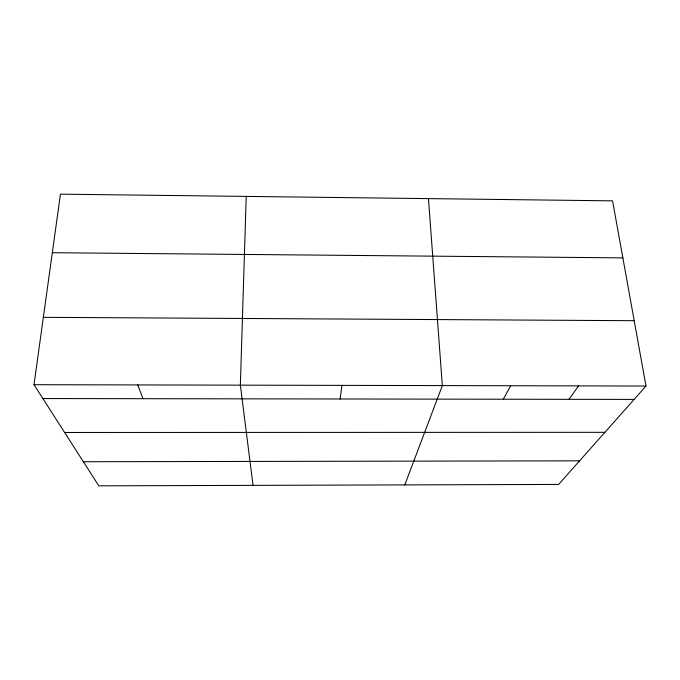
<?xml version="1.0" encoding="UTF-8"?>
<svg xmlns="http://www.w3.org/2000/svg" width="680" height="680" viewBox="0 0 680 680"><rect width="100%" height="100%" fill="white"/><g stroke="black" fill="none" stroke-linecap="round" stroke-linejoin="round"><path stroke-width="1.02" d="M246.228 196.409L240.363 385.152L253.045 485.367M340.161 398.981L341.896 385.373M34 384.701L60.444 194.157L612.569 200.846L646 386.036L558.637 484.423L98.821 485.843L34 384.701L646 386.036M404.796 484.899L442.34 385.594L428.451 198.611M503.319 399.219L510.723 385.738M568.947 399.322L578.604 385.892M83.368 461.737L579.59 460.836M64.617 432.48L604.902 432.319M42.874 398.548L634.125 399.415M43.35 317.33L634.202 320.697M52.317 252.705L622.863 257.873M137.743 384.923L143.004 398.692"/></g></svg>
